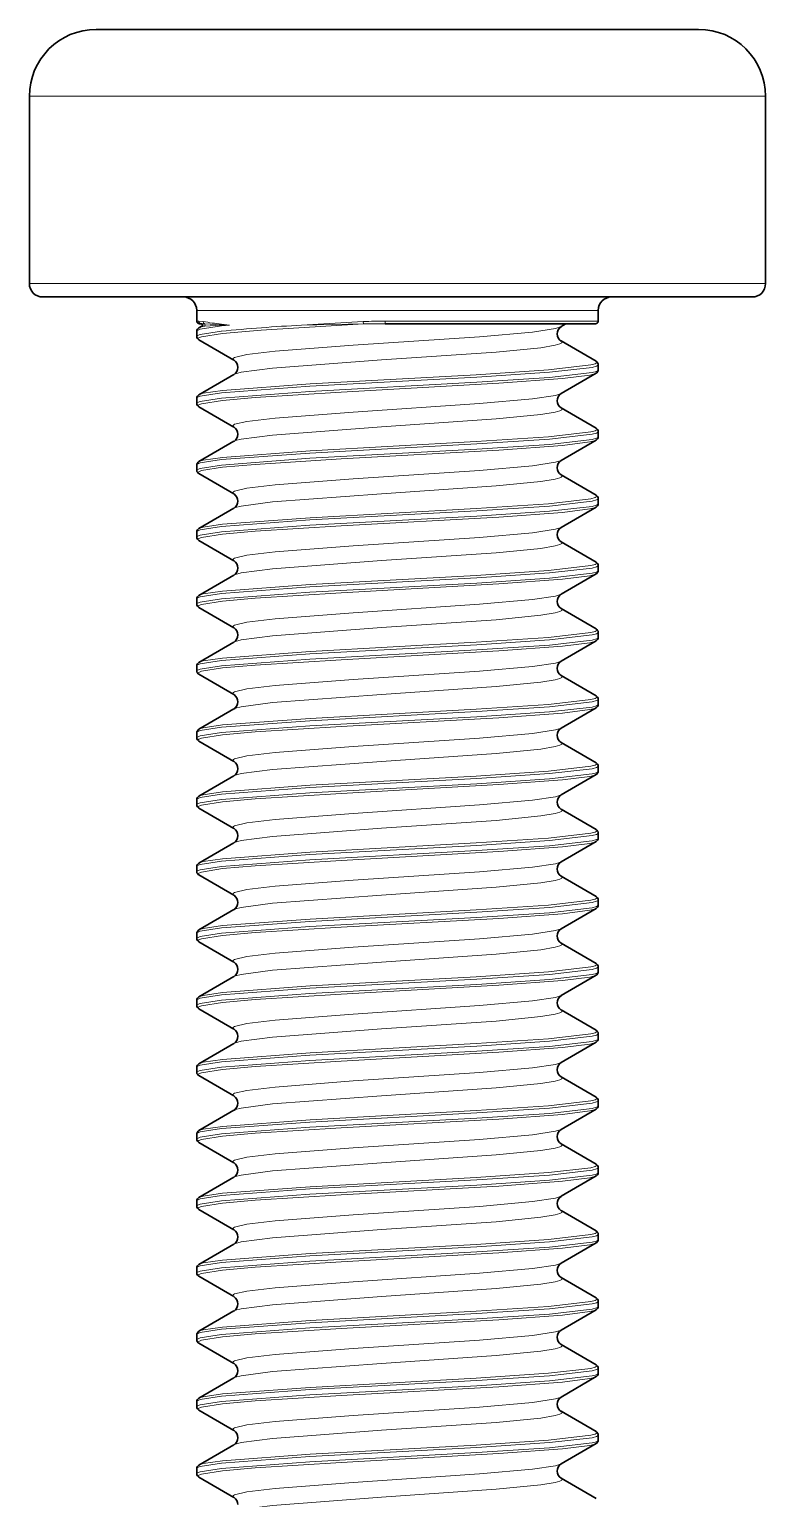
# Model space of a CAD drawing. Extents: x 327 to 941, y 153 to 765.
# Drawn here: x 563.75 to 569.25, y 692.39 to 703.37 of the extents above; entities that cross this region are included whole.
import ezdxf

# ---------------------------------------------------------------- set-up
doc = ezdxf.new("R2010")
doc.units = 0

msp = doc.modelspace()

# ---------------------------------------------------------------- linework, layer by layer
at = {"color": 7, "lineweight": 35, "ltscale": 0.006886}
msp.add_line((564.526, 703.372), (564.25, 703.372), dxfattribs=at)
at = {"color": 7, "lineweight": 35, "ltscale": 0.105614}
msp.add_line((568.75, 703.372), (564.526, 703.372), dxfattribs=at)
at = {"color": 7, "lineweight": 13, "ltscale": 0.008417}
for p, q in [((564.087, 702.872), (563.75, 702.872)), ((564.087, 701.472), (563.75, 701.472))]:
    msp.add_line(p, q, dxfattribs=at)
at = {"color": 7, "lineweight": 35, "ltscale": 0.035001}
for p, q in [((563.75, 701.472), (563.75, 702.872)), ((569.25, 701.472), (569.25, 702.872))]:
    msp.add_line(p, q, dxfattribs=at)
at = {"color": 7, "lineweight": 13, "ltscale": 0.129083}
for p, q in [((569.25, 702.872), (564.087, 702.872)), ((569.25, 701.472), (564.087, 701.472))]:
    msp.add_line(p, q, dxfattribs=at)
at = {"color": 7, "lineweight": 35, "ltscale": 0.00811}
msp.add_line((564.174, 701.372), (563.85, 701.372), dxfattribs=at)
at = {"color": 7, "lineweight": 35, "ltscale": 0.12439}
msp.add_line((569.15, 701.372), (564.174, 701.372), dxfattribs=at)
at = {"color": 7, "lineweight": 13, "ltscale": 0.004591}
msp.add_line((565.184, 701.272), (565, 701.272), dxfattribs=at)
at = {"color": 7, "lineweight": 35, "ltscale": 0.002}
for p, q in [((565, 701.192), (565, 701.272)), ((568, 701.192), (568, 701.272))]:
    msp.add_line(p, q, dxfattribs=at)
at = {"color": 7, "lineweight": 13, "ltscale": 0.000382996}
msp.add_line((565.015, 701.192), (565, 701.192), dxfattribs=at)
at = {"color": 7, "lineweight": 13, "ltscale": 0.000813638}
msp.add_line((565.015, 701.192), (565.048, 701.188), dxfattribs=at)
at = {"color": 7, "lineweight": 35, "ltscale": 0.000376892}
msp.add_line((565.035, 701.172), (565.02, 701.172), dxfattribs=at)
at = {"color": 7, "lineweight": 13, "ltscale": 0.000550341}
msp.add_line((565.035, 701.172), (565.057, 701.171), dxfattribs=at)
at = {"color": 7, "lineweight": 13, "ltscale": 0.003175}
for p, q in [((565.057, 701.171), (565.184, 701.164)), ((565.184, 701.16), (565.057, 701.153))]:
    msp.add_line(p, q, dxfattribs=at)
at = {"color": 7, "lineweight": 13, "ltscale": 0.070409}
msp.add_line((568, 701.272), (565.184, 701.272), dxfattribs=at)
at = {"color": 7, "lineweight": 13, "ltscale": 0.001525}
for p, q in [((565.184, 701.168), (565.244, 701.162)), ((565.244, 701.162), (565.184, 701.156))]:
    msp.add_line(p, q, dxfattribs=at)
at = {"color": 7, "lineweight": 13, "ltscale": 0.000103939}
msp.add_line((565.184, 701.164), (565.184, 701.168), dxfattribs=at)
at = {"color": 7, "lineweight": 13, "ltscale": 0.011519}
msp.add_line((565.784, 701.162), (566.244, 701.188), dxfattribs=at)
at = {"color": 7, "lineweight": 13, "ltscale": 0.011568}
msp.add_line((566.247, 701.171), (565.784, 701.162), dxfattribs=at)
at = {"color": 7, "lineweight": 13, "ltscale": 0.00043678}
msp.add_line((566.247, 701.171), (566.244, 701.188), dxfattribs=at)
at = {"color": 7, "lineweight": 13, "ltscale": 0.004047}
msp.add_line((566.247, 701.171), (566.409, 701.172), dxfattribs=at)
at = {"color": 7, "lineweight": 13, "ltscale": 0.037764}
msp.add_line((567.758, 701.171), (566.247, 701.171), dxfattribs=at)
at = {"color": 7, "lineweight": 13, "ltscale": 0.039812}
msp.add_line((568, 701.192), (566.408, 701.192), dxfattribs=at)
at = {"color": 7, "lineweight": 13, "ltscale": 0.000501513}
msp.add_line((566.409, 701.172), (566.408, 701.192), dxfattribs=at)
at = {"color": 7, "lineweight": 35, "ltscale": 0.039281}
msp.add_line((567.98, 701.172), (566.409, 701.172), dxfattribs=at)
at = {"color": 7, "lineweight": 35, "ltscale": 0.001035}
msp.add_line((567.758, 701.171), (567.722, 701.15), dxfattribs=at)
at = {"color": 7, "lineweight": 35, "ltscale": 0.000129547}
msp.add_line((567.758, 701.171), (567.763, 701.172), dxfattribs=at)
at = {"color": 7, "lineweight": 35, "ltscale": 0.000987244}
for p, q in [((565, 701.076), (565, 701.116)), ((568, 700.826), (568, 700.866)), ((565, 700.576), (565, 700.616)), ((568, 700.326), (568, 700.366)), ((565, 700.076), (565, 700.116)), ((568, 699.826), (568, 699.866)), ((565, 699.576), (565, 699.616)), ((568, 699.326), (568, 699.366)), ((565, 699.076), (565, 699.116)), ((568, 698.826), (568, 698.866)), ((565, 698.576), (565, 698.616)), ((568, 698.326), (568, 698.366)), ((565, 698.076), (565, 698.116)), ((568, 697.826), (568, 697.866)), ((565, 697.576), (565, 697.616)), ((568, 697.326), (568, 697.366)), ((565, 697.076), (565, 697.116)), ((568, 696.826), (568, 696.866)), ((565, 696.576), (565, 696.616)), ((568, 696.326), (568, 696.366)), ((565, 696.076), (565, 696.116)), ((568, 695.826), (568, 695.866)), ((565, 695.576), (565, 695.616)), ((568, 695.326), (568, 695.366)), ((565, 695.076), (565, 695.116)), ((568, 694.826), (568, 694.866)), ((565, 694.576), (565, 694.616)), ((568, 694.326), (568, 694.366)), ((565, 694.076), (565, 694.116)), ((568, 693.826), (568, 693.866)), ((565, 693.576), (565, 693.616)), ((568, 693.326), (568, 693.366)), ((565, 693.076), (565, 693.116)), ((568, 692.826), (568, 692.866)), ((565, 692.576), (565, 692.616))]:
    msp.add_line(p, q, dxfattribs=at)
at = {"color": 7, "lineweight": 35, "ltscale": 0.000633859}
msp.add_line((565.016, 701.141), (565.038, 701.153), dxfattribs=at)
at = {"color": 7, "lineweight": 13, "ltscale": 0.000469971}
msp.add_line((565.057, 701.153), (565.038, 701.153), dxfattribs=at)
at = {"color": 7, "lineweight": 13, "ltscale": 0.000105286}
msp.add_line((565.184, 701.16), (565.184, 701.164), dxfattribs=at)
at = {"color": 7, "lineweight": 13, "ltscale": 0.001512}
msp.add_line((565.184, 701.16), (565.244, 701.162), dxfattribs=at)
at = {"color": 7, "lineweight": 35, "ltscale": 0.007572}
for p, q in [((565.016, 701.052), (565.278, 700.9)), ((565.016, 700.641), (565.278, 700.793)), ((565.016, 700.552), (565.278, 700.4)), ((565.016, 700.141), (565.278, 700.293)), ((565.016, 700.052), (565.278, 699.9)), ((565.016, 699.641), (565.278, 699.793)), ((565.016, 699.552), (565.278, 699.4)), ((565.016, 699.141), (565.278, 699.293)), ((565.016, 699.052), (565.278, 698.9)), ((565.016, 698.641), (565.278, 698.793)), ((565.016, 698.552), (565.278, 698.4)), ((565.016, 698.141), (565.278, 698.293)), ((565.016, 698.052), (565.278, 697.9)), ((565.016, 697.641), (565.278, 697.793)), ((565.016, 697.552), (565.278, 697.4)), ((565.016, 697.141), (565.278, 697.293)), ((565.016, 697.052), (565.278, 696.9)), ((565.016, 696.641), (565.278, 696.793)), ((565.016, 696.552), (565.278, 696.4)), ((565.016, 696.141), (565.278, 696.293)), ((565.016, 696.052), (565.278, 695.9)), ((565.016, 695.641), (565.278, 695.793)), ((565.016, 695.552), (565.278, 695.4)), ((565.016, 695.141), (565.278, 695.293)), ((565.016, 695.052), (565.278, 694.9)), ((565.016, 694.641), (565.278, 694.793)), ((565.016, 694.552), (565.278, 694.4)), ((565.016, 694.141), (565.278, 694.293)), ((565.016, 694.052), (565.278, 693.9)), ((565.016, 693.641), (565.278, 693.793)), ((565.016, 693.552), (565.278, 693.4)), ((565.016, 693.141), (565.278, 693.293)), ((565.016, 693.052), (565.278, 692.9)), ((565.016, 692.641), (565.278, 692.793)), ((565.016, 692.552), (565.278, 692.4))]:
    msp.add_line(p, q, dxfattribs=at)
at = {"color": 7, "lineweight": 35, "ltscale": 0.007571}
for p, q in [((567.984, 700.891), (567.722, 701.043)), ((567.984, 700.802), (567.722, 700.65)), ((567.984, 700.391), (567.722, 700.543)), ((567.984, 700.302), (567.722, 700.15)), ((567.984, 699.891), (567.722, 700.043)), ((567.984, 699.802), (567.722, 699.65)), ((567.984, 699.391), (567.722, 699.543)), ((567.984, 699.302), (567.722, 699.15)), ((567.984, 698.891), (567.722, 699.043)), ((567.984, 698.802), (567.722, 698.65)), ((567.984, 698.391), (567.722, 698.543)), ((567.984, 698.302), (567.722, 698.15)), ((567.984, 697.891), (567.722, 698.043)), ((567.984, 697.802), (567.722, 697.65)), ((567.984, 697.391), (567.722, 697.543)), ((567.984, 697.302), (567.722, 697.15)), ((567.984, 696.891), (567.722, 697.043)), ((567.984, 696.802), (567.722, 696.65)), ((567.984, 696.391), (567.722, 696.543)), ((567.984, 696.302), (567.722, 696.15)), ((567.984, 695.891), (567.722, 696.043)), ((567.984, 695.802), (567.722, 695.65)), ((567.984, 695.391), (567.722, 695.543)), ((567.984, 695.302), (567.722, 695.15)), ((567.984, 694.891), (567.722, 695.043)), ((567.984, 694.802), (567.722, 694.65)), ((567.984, 694.391), (567.722, 694.543)), ((567.984, 694.302), (567.722, 694.15)), ((567.984, 693.891), (567.722, 694.043)), ((567.984, 693.802), (567.722, 693.65)), ((567.984, 693.391), (567.722, 693.543)), ((567.984, 693.302), (567.722, 693.15)), ((567.984, 692.891), (567.722, 693.043)), ((567.984, 692.802), (567.722, 692.65)), ((567.984, 692.391), (567.722, 692.543))]:
    msp.add_line(p, q, dxfattribs=at)
at = {"color": 7, "lineweight": 13}
for points in [[(566.247, 701.171), (565.481, 701.124), (565.193, 701.099)], [(565.184, 701.156), (565.026, 701.131), (565.005, 701.122), (565.002, 701.119), (565.001, 701.118), (565, 701.116)], [(565.184, 701.116), (565.026, 701.091), (565.005, 701.083), (565.001, 701.08), (565.001, 701.079), (565, 701.076)], [(565.193, 701.099), (565.036, 701.074), (565.015, 701.066), (565.012, 701.063), (565.011, 701.061), (565.01, 701.059)], [(565.271, 700.909), (565.272, 700.912), (565.274, 700.915), (565.283, 700.92), (565.374, 700.942), (565.585, 700.967), (566.168, 701.012), (567.113, 701.075), (567.509, 701.11), (567.68, 701.136), (567.722, 701.15)], [(565.278, 700.793), (565.291, 700.798), (565.333, 700.809), (565.565, 700.84), (566.38, 700.901), (567.237, 700.96), (567.57, 700.993), (567.679, 701.011), (567.714, 701.021), (567.724, 701.026), (567.728, 701.029), (567.729, 701.031), (567.729, 701.034)], [(568, 700.866), (568, 700.864), (567.999, 700.862), (567.995, 700.859), (567.986, 700.855), (567.955, 700.846), (567.636, 700.809), (567.093, 700.773), (565.845, 700.705), (565.184, 700.656)], [(567.99, 700.883), (567.99, 700.881), (567.989, 700.88), (567.985, 700.877), (567.976, 700.872), (567.945, 700.864), (567.628, 700.827), (567.088, 700.791), (565.848, 700.722), (565.192, 700.673)], [(568, 700.826), (568, 700.824), (567.998, 700.823), (567.995, 700.82), (567.986, 700.816), (567.955, 700.807), (567.635, 700.77), (567.092, 700.734), (565.844, 700.666), (565.184, 700.616)], [(567.984, 700.802), (567.973, 700.797), (567.938, 700.788), (567.732, 700.762), (567.256, 700.727), (566.078, 700.661), (565.436, 700.621), (565.193, 700.599)], [(565.184, 700.656), (565.026, 700.631), (565.005, 700.622), (565.002, 700.619), (565.001, 700.618), (565, 700.616)], [(565.184, 700.616), (565.026, 700.591), (565.005, 700.583), (565.001, 700.58), (565.001, 700.579), (565, 700.576)], [(565.192, 700.673), (565.049, 700.652), (565.016, 700.641)], [(565.271, 700.409), (565.272, 700.412), (565.274, 700.415), (565.283, 700.42), (565.374, 700.442), (565.585, 700.467), (566.168, 700.512), (567.113, 700.575), (567.509, 700.61), (567.68, 700.636), (567.722, 700.65)], [(565.193, 700.599), (565.036, 700.574), (565.015, 700.566), (565.012, 700.563), (565.011, 700.561), (565.01, 700.559)], [(565.278, 700.293), (565.291, 700.298), (565.333, 700.309), (565.565, 700.34), (566.38, 700.401), (567.237, 700.46), (567.57, 700.493), (567.679, 700.511), (567.714, 700.521), (567.724, 700.526), (567.728, 700.529), (567.729, 700.531), (567.729, 700.534)], [(568, 700.366), (568, 700.364), (567.999, 700.362), (567.995, 700.359), (567.986, 700.355), (567.955, 700.346), (567.636, 700.309), (567.093, 700.273), (565.845, 700.205), (565.184, 700.156)], [(568, 700.326), (568, 700.324), (567.998, 700.323), (567.995, 700.32), (567.986, 700.316), (567.955, 700.307), (567.635, 700.27), (567.092, 700.234), (565.844, 700.166), (565.184, 700.116)], [(567.99, 700.383), (567.99, 700.381), (567.989, 700.38), (567.985, 700.377), (567.976, 700.372), (567.945, 700.364), (567.628, 700.327), (567.088, 700.291), (565.848, 700.222), (565.192, 700.173)], [(567.984, 700.302), (567.973, 700.297), (567.938, 700.288), (567.732, 700.262), (567.256, 700.227), (566.078, 700.161), (565.436, 700.121), (565.193, 700.099)], [(565.184, 700.156), (565.026, 700.131), (565.005, 700.122), (565.002, 700.119), (565.001, 700.118), (565, 700.116)], [(565.184, 700.116), (565.026, 700.091), (565.005, 700.083), (565.001, 700.08), (565.001, 700.079), (565, 700.076)], [(565.193, 700.099), (565.036, 700.074), (565.015, 700.066), (565.012, 700.063), (565.011, 700.061), (565.01, 700.059)], [(565.192, 700.173), (565.049, 700.152), (565.016, 700.141)], [(565.271, 699.909), (565.272, 699.912), (565.274, 699.915), (565.283, 699.92), (565.374, 699.942), (565.585, 699.967), (566.168, 700.012), (567.113, 700.075), (567.509, 700.11), (567.68, 700.136), (567.722, 700.15)], [(565.278, 699.793), (565.291, 699.798), (565.333, 699.809), (565.565, 699.84), (566.38, 699.901), (567.237, 699.96), (567.57, 699.993), (567.679, 700.011), (567.714, 700.021), (567.724, 700.026), (567.728, 700.029), (567.729, 700.031), (567.729, 700.034)], [(568, 699.866), (568, 699.864), (567.999, 699.862), (567.995, 699.859), (567.986, 699.855), (567.955, 699.846), (567.636, 699.809), (567.093, 699.773), (565.845, 699.705), (565.184, 699.656)], [(567.99, 699.883), (567.99, 699.881), (567.989, 699.88), (567.985, 699.877), (567.976, 699.872), (567.945, 699.864), (567.628, 699.827), (567.088, 699.791), (565.848, 699.722), (565.192, 699.673)], [(568, 699.826), (568, 699.824), (567.998, 699.823), (567.995, 699.82), (567.986, 699.816), (567.955, 699.807), (567.635, 699.77), (567.092, 699.734), (565.844, 699.666), (565.184, 699.616)], [(567.984, 699.802), (567.973, 699.797), (567.938, 699.788), (567.732, 699.762), (567.256, 699.727), (566.078, 699.661), (565.436, 699.621), (565.193, 699.599)], [(565.184, 699.656), (565.026, 699.631), (565.005, 699.622), (565.002, 699.619), (565.001, 699.618), (565, 699.616)], [(565.192, 699.673), (565.049, 699.652), (565.016, 699.641)], [(565.271, 699.409), (565.272, 699.412), (565.274, 699.415), (565.283, 699.42), (565.374, 699.442), (565.585, 699.467), (566.168, 699.512), (567.113, 699.575), (567.509, 699.61), (567.68, 699.636), (567.722, 699.65)], [(565.184, 699.616), (565.026, 699.591), (565.005, 699.583), (565.001, 699.58), (565.001, 699.579), (565, 699.576)], [(565.193, 699.599), (565.036, 699.574), (565.015, 699.566), (565.012, 699.563), (565.011, 699.561), (565.01, 699.559)], [(565.278, 699.293), (565.291, 699.298), (565.333, 699.309), (565.565, 699.34), (566.38, 699.401), (567.237, 699.46), (567.57, 699.493), (567.679, 699.511), (567.714, 699.521), (567.724, 699.526), (567.728, 699.529), (567.729, 699.531), (567.729, 699.534)], [(568, 699.366), (568, 699.364), (567.999, 699.362), (567.995, 699.359), (567.986, 699.355), (567.955, 699.346), (567.636, 699.309), (567.093, 699.273), (565.845, 699.205), (565.184, 699.156)], [(568, 699.326), (568, 699.324), (567.998, 699.323), (567.995, 699.32), (567.986, 699.316), (567.955, 699.307), (567.635, 699.27), (567.092, 699.234), (565.844, 699.166), (565.184, 699.116)], [(567.99, 699.383), (567.99, 699.381), (567.989, 699.38), (567.985, 699.377), (567.976, 699.372), (567.945, 699.364), (567.628, 699.327), (567.088, 699.291), (565.848, 699.222), (565.192, 699.173)], [(567.984, 699.302), (567.973, 699.297), (567.938, 699.288), (567.732, 699.262), (567.256, 699.227), (566.078, 699.161), (565.436, 699.121), (565.193, 699.099)], [(565.184, 699.156), (565.026, 699.131), (565.005, 699.122), (565.002, 699.119), (565.001, 699.118), (565, 699.116)], [(565.184, 699.116), (565.026, 699.091), (565.005, 699.083), (565.001, 699.08), (565.001, 699.079), (565, 699.076)], [(565.193, 699.099), (565.036, 699.074), (565.015, 699.066), (565.012, 699.063), (565.011, 699.061), (565.01, 699.059)], [(565.192, 699.173), (565.049, 699.152), (565.016, 699.141)], [(565.271, 698.909), (565.272, 698.912), (565.274, 698.915), (565.283, 698.92), (565.374, 698.942), (565.585, 698.967), (566.168, 699.012), (567.113, 699.075), (567.509, 699.11), (567.68, 699.136), (567.722, 699.15)], [(565.278, 698.793), (565.291, 698.798), (565.333, 698.809), (565.565, 698.84), (566.38, 698.901), (567.237, 698.96), (567.57, 698.993), (567.679, 699.011), (567.714, 699.021), (567.724, 699.026), (567.728, 699.029), (567.729, 699.031), (567.729, 699.034)], [(568, 698.866), (568, 698.864), (567.999, 698.862), (567.995, 698.859), (567.986, 698.855), (567.955, 698.846), (567.636, 698.809), (567.093, 698.773), (565.845, 698.705), (565.184, 698.656)], [(567.99, 698.883), (567.99, 698.881), (567.989, 698.88), (567.985, 698.877), (567.976, 698.872), (567.945, 698.864), (567.628, 698.827), (567.088, 698.791), (565.848, 698.722), (565.192, 698.673)], [(568, 698.826), (568, 698.824), (567.998, 698.823), (567.995, 698.82), (567.986, 698.816), (567.955, 698.807), (567.635, 698.77), (567.092, 698.734), (565.844, 698.666), (565.184, 698.616)], [(567.984, 698.802), (567.973, 698.797), (567.938, 698.788), (567.732, 698.762), (567.256, 698.727), (566.078, 698.661), (565.436, 698.621), (565.193, 698.599)], [(565.184, 698.656), (565.026, 698.631), (565.005, 698.622), (565.002, 698.619), (565.001, 698.618), (565, 698.616)], [(565.192, 698.673), (565.049, 698.652), (565.016, 698.641)], [(565.271, 698.409), (565.272, 698.412), (565.274, 698.415), (565.283, 698.42), (565.374, 698.442), (565.585, 698.467), (566.168, 698.512), (567.113, 698.575), (567.509, 698.61), (567.68, 698.636), (567.722, 698.65)], [(565.184, 698.616), (565.026, 698.591), (565.005, 698.583), (565.001, 698.58), (565.001, 698.579), (565, 698.576)], [(565.193, 698.599), (565.036, 698.574), (565.015, 698.566), (565.012, 698.563), (565.011, 698.561), (565.01, 698.559)], [(565.278, 698.293), (565.291, 698.298), (565.333, 698.309), (565.565, 698.34), (566.38, 698.401), (567.237, 698.46), (567.57, 698.493), (567.679, 698.511), (567.714, 698.521), (567.724, 698.526), (567.728, 698.529), (567.729, 698.531), (567.729, 698.534)], [(568, 698.366), (568, 698.364), (567.999, 698.362), (567.995, 698.359), (567.986, 698.355), (567.955, 698.346), (567.636, 698.309), (567.093, 698.273), (565.845, 698.205), (565.184, 698.156)], [(568, 698.326), (568, 698.324), (567.998, 698.323), (567.995, 698.32), (567.986, 698.316), (567.955, 698.307), (567.635, 698.27), (567.092, 698.234), (565.844, 698.166), (565.184, 698.116)], [(567.99, 698.383), (567.99, 698.381), (567.989, 698.38), (567.985, 698.377), (567.976, 698.372), (567.945, 698.364), (567.628, 698.327), (567.088, 698.291), (565.848, 698.222), (565.192, 698.173)], [(567.984, 698.302), (567.973, 698.297), (567.938, 698.288), (567.732, 698.262), (567.256, 698.227), (566.078, 698.161), (565.436, 698.121), (565.193, 698.099)], [(565.184, 698.156), (565.026, 698.131), (565.005, 698.122), (565.002, 698.119), (565.001, 698.118), (565, 698.116)], [(565.184, 698.116), (565.026, 698.091), (565.005, 698.083), (565.001, 698.08), (565.001, 698.079), (565, 698.076)], [(565.193, 698.099), (565.036, 698.074), (565.015, 698.066), (565.012, 698.063), (565.011, 698.061), (565.01, 698.059)], [(565.192, 698.173), (565.049, 698.152), (565.016, 698.141)], [(565.271, 697.909), (565.272, 697.912), (565.274, 697.915), (565.283, 697.92), (565.374, 697.942), (565.585, 697.967), (566.168, 698.012), (567.113, 698.075), (567.509, 698.11), (567.68, 698.136), (567.722, 698.15)], [(565.278, 697.793), (565.291, 697.798), (565.333, 697.809), (565.565, 697.84), (566.38, 697.901), (567.237, 697.96), (567.57, 697.993), (567.679, 698.011), (567.714, 698.021), (567.724, 698.026), (567.728, 698.029), (567.729, 698.031), (567.729, 698.034)], [(567.99, 697.883), (567.99, 697.881), (567.989, 697.88), (567.985, 697.877), (567.976, 697.872), (567.945, 697.864), (567.628, 697.827), (567.088, 697.791), (565.848, 697.722), (565.192, 697.673)], [(568, 697.866), (568, 697.864), (567.999, 697.862), (567.995, 697.859), (567.986, 697.855), (567.955, 697.846), (567.636, 697.809), (567.093, 697.773), (565.845, 697.705), (565.184, 697.656)], [(568, 697.826), (568, 697.824), (567.998, 697.823), (567.995, 697.82), (567.986, 697.816), (567.955, 697.807), (567.635, 697.77), (567.092, 697.734), (565.844, 697.666), (565.184, 697.616)], [(567.984, 697.802), (567.973, 697.797), (567.938, 697.788), (567.732, 697.762), (567.256, 697.727), (566.078, 697.661), (565.436, 697.621), (565.193, 697.599)], [(565.184, 697.656), (565.026, 697.631), (565.005, 697.622), (565.002, 697.619), (565.001, 697.618), (565, 697.616)], [(565.192, 697.673), (565.049, 697.652), (565.016, 697.641)], [(565.184, 697.616), (565.026, 697.591), (565.005, 697.583), (565.001, 697.58), (565.001, 697.579), (565, 697.576)], [(565.193, 697.599), (565.036, 697.574), (565.015, 697.566), (565.012, 697.563), (565.011, 697.561), (565.01, 697.559)], [(565.271, 697.409), (565.272, 697.412), (565.274, 697.415), (565.283, 697.42), (565.374, 697.442), (565.585, 697.467), (566.168, 697.512), (567.113, 697.575), (567.509, 697.61), (567.68, 697.636), (567.722, 697.65)], [(565.278, 697.293), (565.291, 697.298), (565.333, 697.309), (565.565, 697.34), (566.38, 697.401), (567.237, 697.46), (567.57, 697.493), (567.679, 697.511), (567.714, 697.521), (567.724, 697.526), (567.728, 697.529), (567.729, 697.531), (567.729, 697.534)], [(568, 697.366), (568, 697.364), (567.999, 697.362), (567.995, 697.359), (567.986, 697.355), (567.955, 697.346), (567.636, 697.309), (567.093, 697.273), (565.845, 697.205), (565.184, 697.156)], [(568, 697.326), (568, 697.324), (567.998, 697.323), (567.995, 697.32), (567.986, 697.316), (567.955, 697.307), (567.635, 697.27), (567.092, 697.234), (565.844, 697.166), (565.184, 697.116)], [(567.99, 697.383), (567.99, 697.381), (567.989, 697.38), (567.985, 697.377), (567.976, 697.372), (567.945, 697.364), (567.628, 697.327), (567.088, 697.291), (565.848, 697.222), (565.192, 697.173)], [(567.984, 697.302), (567.973, 697.297), (567.938, 697.288), (567.732, 697.262), (567.256, 697.227), (566.078, 697.161), (565.436, 697.121), (565.193, 697.099)], [(565.184, 697.156), (565.026, 697.131), (565.005, 697.122), (565.002, 697.119), (565.001, 697.118), (565, 697.116)], [(565.184, 697.116), (565.026, 697.091), (565.005, 697.083), (565.001, 697.08), (565.001, 697.079), (565, 697.076)], [(565.192, 697.173), (565.049, 697.152), (565.016, 697.141)], [(565.271, 696.909), (565.272, 696.912), (565.274, 696.915), (565.283, 696.92), (565.374, 696.942), (565.585, 696.967), (566.168, 697.012), (567.113, 697.075), (567.509, 697.11), (567.68, 697.136), (567.722, 697.15)], [(565.193, 697.099), (565.036, 697.074), (565.015, 697.066), (565.012, 697.063), (565.011, 697.061), (565.01, 697.059)], [(565.278, 696.793), (565.291, 696.798), (565.333, 696.809), (565.565, 696.84), (566.38, 696.901), (567.237, 696.96), (567.57, 696.993), (567.679, 697.011), (567.714, 697.021), (567.724, 697.026), (567.728, 697.029), (567.729, 697.031), (567.729, 697.034)], [(567.99, 696.883), (567.99, 696.881), (567.989, 696.88), (567.985, 696.877), (567.976, 696.872), (567.945, 696.864), (567.628, 696.827), (567.088, 696.791), (565.848, 696.722), (565.192, 696.673)], [(568, 696.866), (568, 696.864), (567.999, 696.862), (567.995, 696.859), (567.986, 696.855), (567.955, 696.846), (567.636, 696.809), (567.093, 696.773), (565.845, 696.705), (565.184, 696.656)], [(568, 696.826), (568, 696.824), (567.998, 696.823), (567.995, 696.82), (567.986, 696.816), (567.955, 696.807), (567.635, 696.77), (567.092, 696.734), (565.844, 696.666), (565.184, 696.616)], [(567.984, 696.802), (567.973, 696.797), (567.938, 696.788), (567.732, 696.762), (567.256, 696.727), (566.078, 696.661), (565.436, 696.621), (565.193, 696.599)], [(565.192, 696.673), (565.049, 696.652), (565.016, 696.641)], [(565.184, 696.656), (565.026, 696.631), (565.005, 696.622), (565.002, 696.619), (565.001, 696.618), (565, 696.616)], [(565.184, 696.616), (565.026, 696.591), (565.005, 696.583), (565.001, 696.58), (565.001, 696.579), (565, 696.576)], [(565.193, 696.599), (565.036, 696.574), (565.015, 696.566), (565.012, 696.563), (565.011, 696.561), (565.01, 696.559)], [(565.271, 696.409), (565.272, 696.412), (565.274, 696.415), (565.283, 696.42), (565.374, 696.442), (565.585, 696.467), (566.168, 696.512), (567.113, 696.575), (567.509, 696.61), (567.68, 696.636), (567.722, 696.65)], [(565.278, 696.293), (565.291, 696.298), (565.333, 696.309), (565.565, 696.34), (566.38, 696.401), (567.237, 696.46), (567.57, 696.493), (567.679, 696.511), (567.714, 696.521), (567.724, 696.526), (567.728, 696.529), (567.729, 696.531), (567.729, 696.534)], [(568, 696.366), (568, 696.364), (567.999, 696.362), (567.995, 696.359), (567.986, 696.355), (567.955, 696.346), (567.636, 696.309), (567.093, 696.273), (565.845, 696.205), (565.184, 696.156)], [(567.99, 696.383), (567.99, 696.381), (567.989, 696.38), (567.985, 696.377), (567.976, 696.372), (567.945, 696.364), (567.628, 696.327), (567.088, 696.291), (565.848, 696.222), (565.192, 696.173)], [(568, 696.326), (568, 696.324), (567.998, 696.323), (567.995, 696.32), (567.986, 696.316), (567.955, 696.307), (567.635, 696.27), (567.092, 696.234), (565.844, 696.166), (565.184, 696.116)], [(567.984, 696.302), (567.973, 696.297), (567.938, 696.288), (567.732, 696.262), (567.256, 696.227), (566.078, 696.161), (565.436, 696.121), (565.193, 696.099)], [(565.184, 696.156), (565.026, 696.131), (565.005, 696.122), (565.002, 696.119), (565.001, 696.118), (565, 696.116)], [(565.184, 696.116), (565.026, 696.091), (565.005, 696.083), (565.001, 696.08), (565.001, 696.079), (565, 696.076)], [(565.192, 696.173), (565.049, 696.152), (565.016, 696.141)], [(565.271, 695.909), (565.272, 695.912), (565.274, 695.915), (565.283, 695.92), (565.374, 695.942), (565.585, 695.967), (566.168, 696.012), (567.113, 696.075), (567.509, 696.11), (567.68, 696.136), (567.722, 696.15)], [(565.193, 696.099), (565.036, 696.074), (565.015, 696.066), (565.012, 696.063), (565.011, 696.061), (565.01, 696.059)], [(565.278, 695.793), (565.291, 695.798), (565.333, 695.809), (565.565, 695.84), (566.38, 695.901), (567.237, 695.96), (567.57, 695.993), (567.679, 696.011), (567.714, 696.021), (567.724, 696.026), (567.728, 696.029), (567.729, 696.031), (567.729, 696.034)], [(568, 695.866), (568, 695.864), (567.999, 695.862), (567.995, 695.859), (567.986, 695.855), (567.955, 695.846), (567.636, 695.809), (567.093, 695.773), (565.845, 695.705), (565.184, 695.656)], [(568, 695.826), (568, 695.824), (567.998, 695.823), (567.995, 695.82), (567.986, 695.816), (567.955, 695.807), (567.635, 695.77), (567.092, 695.734), (565.844, 695.666), (565.184, 695.616)], [(567.99, 695.883), (567.99, 695.881), (567.989, 695.88), (567.985, 695.877), (567.976, 695.872), (567.945, 695.864), (567.628, 695.827), (567.088, 695.791), (565.848, 695.722), (565.192, 695.673)], [(567.984, 695.802), (567.973, 695.797), (567.938, 695.788), (567.732, 695.762), (567.256, 695.727), (566.078, 695.661), (565.436, 695.621), (565.193, 695.599)], [(565.184, 695.656), (565.026, 695.631), (565.005, 695.622), (565.002, 695.619), (565.001, 695.618), (565, 695.616)], [(565.184, 695.616), (565.026, 695.591), (565.005, 695.583), (565.001, 695.58), (565.001, 695.579), (565, 695.576)], [(565.193, 695.599), (565.036, 695.574), (565.015, 695.566), (565.012, 695.563), (565.011, 695.561), (565.01, 695.559)], [(565.192, 695.673), (565.049, 695.652), (565.016, 695.641)], [(565.271, 695.409), (565.272, 695.412), (565.274, 695.415), (565.283, 695.42), (565.374, 695.442), (565.585, 695.467), (566.168, 695.512), (567.113, 695.575), (567.509, 695.61), (567.68, 695.636), (567.722, 695.65)], [(565.278, 695.293), (565.291, 695.298), (565.333, 695.309), (565.565, 695.34), (566.38, 695.401), (567.237, 695.46), (567.57, 695.493), (567.679, 695.511), (567.714, 695.521), (567.724, 695.526), (567.728, 695.529), (567.729, 695.531), (567.729, 695.534)], [(568, 695.366), (568, 695.364), (567.999, 695.362), (567.995, 695.359), (567.986, 695.355), (567.955, 695.346), (567.636, 695.309), (567.093, 695.273), (565.845, 695.205), (565.184, 695.156)], [(567.99, 695.383), (567.99, 695.381), (567.989, 695.38), (567.985, 695.377), (567.976, 695.372), (567.945, 695.364), (567.628, 695.327), (567.088, 695.291), (565.848, 695.222), (565.192, 695.173)], [(568, 695.326), (568, 695.324), (567.998, 695.323), (567.995, 695.32), (567.986, 695.316), (567.955, 695.307), (567.635, 695.27), (567.092, 695.234), (565.844, 695.166), (565.184, 695.116)], [(567.984, 695.302), (567.973, 695.297), (567.938, 695.288), (567.732, 695.262), (567.256, 695.227), (566.078, 695.161), (565.436, 695.121), (565.193, 695.099)], [(565.184, 695.156), (565.026, 695.131), (565.005, 695.122), (565.002, 695.119), (565.001, 695.118), (565, 695.116)], [(565.192, 695.173), (565.049, 695.152), (565.016, 695.141)], [(565.271, 694.909), (565.272, 694.912), (565.274, 694.915), (565.283, 694.92), (565.374, 694.942), (565.585, 694.967), (566.168, 695.012), (567.113, 695.075), (567.509, 695.11), (567.68, 695.136), (567.722, 695.15)], [(565.184, 695.116), (565.026, 695.091), (565.005, 695.083), (565.001, 695.08), (565.001, 695.079), (565, 695.076)], [(565.193, 695.099), (565.036, 695.074), (565.015, 695.066), (565.012, 695.063), (565.011, 695.061), (565.01, 695.059)], [(565.278, 694.793), (565.291, 694.798), (565.333, 694.809), (565.565, 694.84), (566.38, 694.901), (567.237, 694.96), (567.57, 694.993), (567.679, 695.011), (567.714, 695.021), (567.724, 695.026), (567.728, 695.029), (567.729, 695.031), (567.729, 695.034)], [(568, 694.866), (568, 694.864), (567.999, 694.862), (567.995, 694.859), (567.986, 694.855), (567.955, 694.846), (567.636, 694.809), (567.093, 694.773), (565.845, 694.705), (565.184, 694.656)], [(568, 694.826), (568, 694.824), (567.998, 694.823), (567.995, 694.82), (567.986, 694.816), (567.955, 694.807), (567.635, 694.77), (567.092, 694.734), (565.844, 694.666), (565.184, 694.616)], [(567.99, 694.883), (567.99, 694.881), (567.989, 694.88), (567.985, 694.877), (567.976, 694.872), (567.945, 694.864), (567.628, 694.827), (567.088, 694.791), (565.848, 694.722), (565.192, 694.673)], [(567.984, 694.802), (567.973, 694.797), (567.938, 694.788), (567.732, 694.762), (567.256, 694.727), (566.078, 694.661), (565.436, 694.621), (565.193, 694.599)], [(565.184, 694.656), (565.026, 694.631), (565.005, 694.622), (565.002, 694.619), (565.001, 694.618), (565, 694.616)], [(565.184, 694.616), (565.026, 694.591), (565.005, 694.583), (565.001, 694.58), (565.001, 694.579), (565, 694.576)], [(565.193, 694.599), (565.036, 694.574), (565.015, 694.566), (565.012, 694.563), (565.011, 694.561), (565.01, 694.559)], [(565.192, 694.673), (565.049, 694.652), (565.016, 694.641)], [(565.271, 694.409), (565.272, 694.412), (565.274, 694.415), (565.283, 694.42), (565.374, 694.442), (565.585, 694.467), (566.168, 694.512), (567.113, 694.575), (567.509, 694.61), (567.68, 694.636), (567.722, 694.65)], [(565.278, 694.293), (565.291, 694.298), (565.333, 694.309), (565.565, 694.34), (566.38, 694.401), (567.237, 694.46), (567.57, 694.493), (567.679, 694.511), (567.714, 694.521), (567.724, 694.526), (567.728, 694.529), (567.729, 694.531), (567.729, 694.534)], [(568, 694.366), (568, 694.364), (567.999, 694.362), (567.995, 694.359), (567.986, 694.355), (567.955, 694.346), (567.636, 694.309), (567.093, 694.273), (565.845, 694.205), (565.184, 694.156)], [(567.99, 694.383), (567.99, 694.381), (567.989, 694.38), (567.985, 694.377), (567.976, 694.372), (567.945, 694.364), (567.628, 694.327), (567.088, 694.291), (565.848, 694.222), (565.192, 694.173)], [(568, 694.326), (568, 694.324), (567.998, 694.323), (567.995, 694.32), (567.986, 694.316), (567.955, 694.307), (567.635, 694.27), (567.092, 694.234), (565.844, 694.166), (565.184, 694.116)], [(567.984, 694.302), (567.973, 694.297), (567.938, 694.288), (567.732, 694.262), (567.256, 694.227), (566.078, 694.161), (565.436, 694.121), (565.193, 694.099)], [(565.184, 694.156), (565.026, 694.131), (565.005, 694.122), (565.002, 694.119), (565.001, 694.118), (565, 694.116)], [(565.192, 694.173), (565.049, 694.152), (565.016, 694.141)], [(565.271, 693.909), (565.272, 693.912), (565.274, 693.915), (565.283, 693.92), (565.374, 693.942), (565.585, 693.967), (566.168, 694.012), (567.113, 694.075), (567.509, 694.11), (567.68, 694.136), (567.722, 694.15)], [(565.184, 694.116), (565.026, 694.091), (565.005, 694.083), (565.001, 694.08), (565.001, 694.079), (565, 694.076)], [(565.193, 694.099), (565.036, 694.074), (565.015, 694.066), (565.012, 694.063), (565.011, 694.061), (565.01, 694.059)], [(565.278, 693.793), (565.291, 693.798), (565.333, 693.809), (565.565, 693.84), (566.38, 693.901), (567.237, 693.96), (567.57, 693.993), (567.679, 694.011), (567.714, 694.021), (567.724, 694.026), (567.728, 694.029), (567.729, 694.031), (567.729, 694.034)], [(568, 693.866), (568, 693.864), (567.999, 693.862), (567.995, 693.859), (567.986, 693.855), (567.955, 693.846), (567.636, 693.809), (567.093, 693.773), (565.845, 693.705), (565.184, 693.656)], [(568, 693.826), (568, 693.824), (567.998, 693.823), (567.995, 693.82), (567.986, 693.816), (567.955, 693.807), (567.635, 693.77), (567.092, 693.734), (565.844, 693.666), (565.184, 693.616)], [(567.99, 693.883), (567.99, 693.881), (567.989, 693.88), (567.985, 693.877), (567.976, 693.872), (567.945, 693.864), (567.628, 693.827), (567.088, 693.791), (565.848, 693.722), (565.192, 693.673)], [(567.984, 693.802), (567.973, 693.797), (567.938, 693.788), (567.732, 693.762), (567.256, 693.727), (566.078, 693.661), (565.436, 693.621), (565.193, 693.599)], [(565.184, 693.656), (565.026, 693.631), (565.005, 693.622), (565.002, 693.619), (565.001, 693.618), (565, 693.616)], [(565.184, 693.616), (565.026, 693.591), (565.005, 693.583), (565.001, 693.58), (565.001, 693.579), (565, 693.576)], [(565.193, 693.599), (565.036, 693.574), (565.015, 693.566), (565.012, 693.563), (565.011, 693.561), (565.01, 693.559)], [(565.192, 693.673), (565.049, 693.652), (565.016, 693.641)], [(565.271, 693.409), (565.272, 693.412), (565.274, 693.415), (565.283, 693.42), (565.374, 693.442), (565.585, 693.467), (566.168, 693.512), (567.113, 693.575), (567.509, 693.61), (567.68, 693.636), (567.722, 693.65)], [(565.278, 693.293), (565.291, 693.298), (565.333, 693.309), (565.565, 693.34), (566.38, 693.401), (567.237, 693.46), (567.57, 693.493), (567.679, 693.511), (567.714, 693.521), (567.724, 693.526), (567.728, 693.529), (567.729, 693.531), (567.729, 693.534)], [(567.99, 693.383), (567.99, 693.381), (567.989, 693.38), (567.985, 693.377), (567.976, 693.372), (567.945, 693.364), (567.628, 693.327), (567.088, 693.291), (565.848, 693.222), (565.192, 693.173)], [(568, 693.366), (568, 693.364), (567.999, 693.362), (567.995, 693.359), (567.986, 693.355), (567.955, 693.346), (567.636, 693.309), (567.093, 693.273), (565.845, 693.205), (565.184, 693.156)], [(568, 693.326), (568, 693.324), (567.998, 693.323), (567.995, 693.32), (567.986, 693.316), (567.955, 693.307), (567.635, 693.27), (567.092, 693.234), (565.844, 693.166), (565.184, 693.116)], [(567.984, 693.302), (567.973, 693.297), (567.938, 693.288), (567.732, 693.262), (567.256, 693.227), (566.078, 693.161), (565.436, 693.121), (565.193, 693.099)], [(565.184, 693.156), (565.026, 693.131), (565.005, 693.122), (565.002, 693.119), (565.001, 693.118), (565, 693.116)], [(565.192, 693.173), (565.049, 693.152), (565.016, 693.141)], [(565.271, 692.909), (565.272, 692.912), (565.274, 692.915), (565.283, 692.92), (565.374, 692.942), (565.585, 692.967), (566.168, 693.012), (567.113, 693.075), (567.509, 693.11), (567.68, 693.136), (567.722, 693.15)], [(565.184, 693.116), (565.026, 693.091), (565.005, 693.083), (565.001, 693.08), (565.001, 693.079), (565, 693.076)], [(565.193, 693.099), (565.036, 693.074), (565.015, 693.066), (565.012, 693.063), (565.011, 693.061), (565.01, 693.059)], [(565.278, 692.793), (565.291, 692.798), (565.333, 692.809), (565.565, 692.84), (566.38, 692.901), (567.237, 692.96), (567.57, 692.993), (567.679, 693.011), (567.714, 693.021), (567.724, 693.026), (567.728, 693.029), (567.729, 693.031), (567.729, 693.034)], [(568, 692.866), (568, 692.864), (567.999, 692.862), (567.995, 692.859), (567.986, 692.855), (567.955, 692.846), (567.636, 692.809), (567.093, 692.773), (565.845, 692.705), (565.184, 692.656)], [(568, 692.826), (568, 692.824), (567.998, 692.823), (567.995, 692.82), (567.986, 692.816), (567.955, 692.807), (567.635, 692.77), (567.092, 692.734), (565.844, 692.666), (565.184, 692.616)], [(567.99, 692.883), (567.99, 692.881), (567.989, 692.88), (567.985, 692.877), (567.976, 692.872), (567.945, 692.864), (567.628, 692.827), (567.088, 692.791), (565.848, 692.722), (565.192, 692.673)], [(567.984, 692.802), (567.973, 692.797), (567.938, 692.788), (567.732, 692.762), (567.256, 692.727), (566.078, 692.661), (565.436, 692.621), (565.193, 692.599)], [(565.184, 692.656), (565.026, 692.631), (565.005, 692.622), (565.002, 692.619), (565.001, 692.618), (565, 692.616)], [(565.184, 692.616), (565.026, 692.591), (565.005, 692.583), (565.001, 692.58), (565.001, 692.579), (565, 692.576)], [(565.192, 692.673), (565.049, 692.652), (565.016, 692.641)], [(565.271, 692.409), (565.272, 692.412), (565.274, 692.415), (565.283, 692.42), (565.374, 692.442), (565.585, 692.467), (566.168, 692.512), (567.113, 692.575), (567.509, 692.61), (567.68, 692.636), (567.722, 692.65)], [(565.193, 692.599), (565.036, 692.574), (565.015, 692.566), (565.012, 692.563), (565.011, 692.561), (565.01, 692.559)], [(565.278, 692.293), (565.291, 692.298), (565.333, 692.309), (565.565, 692.34), (566.38, 692.401), (567.237, 692.46), (567.57, 692.493), (567.679, 692.511), (567.714, 692.521), (567.724, 692.526), (567.728, 692.529), (567.729, 692.531), (567.729, 692.534)]]:
    msp.add_lwpolyline(points, dxfattribs=at)
at = {"color": 7, "lineweight": 35}
for centre, radius, start, end in [((564.25, 702.872), 0.5, 90, 180), ((568.75, 702.872), 0.5, 0, 90), ((563.85, 701.472), 0.1, 180.0336, 269.9664), ((569.15, 701.472), 0.1, 270.0336, 359.9664), ((564.9, 701.272), 0.1, 0.0336, 89.9664), ((568.1, 701.272), 0.1, 90.0336, 179.9664), ((565.02, 701.192), 0.02, 180.0336, 269.9664), ((565.033, 701.162), 0.01, 300.109, 90), ((567.98, 701.192), 0.02, 270.0336, 359.9664), ((565.029, 701.114), 0.0291, 115.4324, 176.5812), ((565.029, 701.078), 0.0291, 183.4094, 244.5272), ((567.757, 701.097), 0.0632, 123.5255, 180.918), ((567.757, 701.095), 0.0632, 179.0824, 236.4698), ((565.244, 700.847), 0.0632, 359.082, 56.4745), ((565.244, 700.845), 0.0632, 303.5256, 0.918), ((567.971, 700.864), 0.0291, 3.4184, 64.5658), ((567.971, 700.828), 0.0291, 295.4728, 356.5906), ((565.029, 700.614), 0.0291, 115.4342, 176.5816), ((567.757, 700.597), 0.0632, 123.5256, 180.918), ((565.029, 700.578), 0.0291, 183.4094, 244.5272), ((567.757, 700.595), 0.0632, 179.082, 236.4745), ((565.244, 700.347), 0.0632, 359.082, 56.4744), ((565.244, 700.345), 0.0632, 303.5256, 0.918), ((567.971, 700.364), 0.0291, 3.4184, 64.5658), ((567.971, 700.328), 0.0291, 295.4728, 356.5906), ((565.029, 700.114), 0.0291, 115.4342, 176.5816), ((565.029, 700.078), 0.0291, 183.4094, 244.5272), ((567.757, 700.097), 0.0632, 123.5256, 180.918), ((567.757, 700.095), 0.0632, 179.082, 236.4744), ((565.244, 699.847), 0.0632, 359.082, 56.4744), ((567.971, 699.864), 0.0291, 3.4184, 64.5658), ((565.244, 699.845), 0.0632, 303.5256, 0.918), ((567.971, 699.828), 0.0291, 295.4728, 356.5906), ((565.029, 699.614), 0.0291, 115.4342, 176.5816), ((567.757, 699.597), 0.0632, 123.5256, 180.918), ((565.029, 699.578), 0.0291, 183.4094, 244.5272), ((567.757, 699.595), 0.0632, 179.082, 236.4744), ((565.244, 699.347), 0.0632, 359.082, 56.4745), ((565.244, 699.345), 0.0632, 303.5256, 0.918), ((567.971, 699.364), 0.0291, 3.4184, 64.5658), ((567.971, 699.328), 0.0291, 295.4728, 356.5906), ((565.029, 699.114), 0.0291, 115.4342, 176.5816), ((567.757, 699.097), 0.0632, 123.5256, 180.918), ((567.757, 699.095), 0.0632, 179.082, 236.4744), ((565.029, 699.078), 0.0291, 183.4094, 244.5272), ((565.244, 698.847), 0.0632, 359.082, 56.4745), ((567.971, 698.864), 0.0291, 3.4184, 64.5658), ((565.244, 698.845), 0.0632, 303.5256, 0.918), ((567.971, 698.828), 0.0291, 295.4728, 356.5906), ((565.029, 698.614), 0.0291, 115.4342, 176.5816), ((567.757, 698.597), 0.0632, 123.5256, 180.918), ((565.029, 698.578), 0.0291, 183.4094, 244.5272), ((567.757, 698.595), 0.0632, 179.082, 236.4744), ((565.244, 698.347), 0.0632, 359.082, 56.4744), ((565.244, 698.345), 0.0632, 303.5256, 0.918), ((567.971, 698.364), 0.0291, 3.4184, 64.5658), ((567.971, 698.328), 0.0291, 295.4728, 356.5906), ((565.029, 698.114), 0.0291, 115.4342, 176.5816), ((567.757, 698.097), 0.0632, 123.5256, 180.918), ((567.757, 698.095), 0.0632, 179.082, 236.4744), ((565.029, 698.078), 0.0291, 183.4094, 244.5272), ((565.244, 697.847), 0.0632, 359.082, 56.4744), ((567.971, 697.864), 0.0291, 3.4184, 64.5658), ((565.244, 697.845), 0.0632, 303.5256, 0.918), ((567.971, 697.828), 0.0291, 295.4728, 356.5906), ((565.029, 697.614), 0.0291, 115.4342, 176.5816), ((565.029, 697.578), 0.0291, 183.4094, 244.5272), ((567.757, 697.597), 0.0632, 123.5255, 180.918), ((567.757, 697.595), 0.0632, 179.082, 236.4745), ((565.244, 697.347), 0.0632, 359.082, 56.4745), ((565.244, 697.345), 0.0632, 303.5255, 0.918), ((567.971, 697.364), 0.0291, 3.4184, 64.5658), ((567.971, 697.328), 0.0291, 295.4728, 356.5906), ((565.029, 697.114), 0.0291, 115.4342, 176.5816), ((567.757, 697.097), 0.0632, 123.5255, 180.918), ((565.029, 697.078), 0.0291, 183.4094, 244.5272), ((567.757, 697.095), 0.0632, 179.082, 236.4745), ((565.244, 696.847), 0.0632, 359.082, 56.4745), ((567.971, 696.864), 0.0291, 3.4184, 64.5658), ((565.244, 696.845), 0.0632, 303.5255, 0.918), ((567.971, 696.828), 0.0291, 295.4728, 356.5906), ((565.029, 696.614), 0.0291, 115.4342, 176.5816), ((565.029, 696.578), 0.0291, 183.4094, 244.5272), ((567.757, 696.597), 0.0632, 123.5255, 180.918), ((567.757, 696.595), 0.0632, 179.082, 236.4744), ((565.244, 696.347), 0.0632, 359.082, 56.4744), ((565.244, 696.345), 0.0632, 303.5255, 0.918), ((567.971, 696.364), 0.0291, 3.4184, 64.5658), ((567.971, 696.328), 0.0291, 295.4728, 356.5906), ((565.029, 696.114), 0.0291, 115.4342, 176.5816), ((567.757, 696.097), 0.0632, 123.5255, 180.918), ((565.029, 696.078), 0.0291, 183.4094, 244.5272), ((567.757, 696.095), 0.0632, 179.082, 236.4744), ((565.244, 695.847), 0.0632, 359.082, 56.4745), ((565.244, 695.845), 0.0632, 303.5255, 0.918), ((567.971, 695.864), 0.0291, 3.4184, 64.5658), ((567.971, 695.828), 0.0291, 295.4728, 356.5906), ((565.029, 695.614), 0.0291, 115.4342, 176.5816), ((565.029, 695.578), 0.0291, 183.4094, 244.5272), ((567.757, 695.597), 0.0632, 123.5255, 180.918), ((567.757, 695.595), 0.0632, 179.082, 236.4744), ((565.244, 695.347), 0.0632, 359.082, 56.4745), ((565.244, 695.345), 0.0632, 303.5255, 0.918), ((567.971, 695.364), 0.0291, 3.4184, 64.5658), ((567.971, 695.328), 0.0291, 295.4728, 356.5906), ((565.029, 695.114), 0.0291, 115.4342, 176.5816), ((567.757, 695.097), 0.0632, 123.5256, 180.918), ((565.029, 695.078), 0.0291, 183.4094, 244.5272), ((567.757, 695.095), 0.0632, 179.082, 236.4744), ((565.244, 694.847), 0.0632, 359.082, 56.4745), ((565.244, 694.845), 0.0632, 303.5255, 0.918), ((567.971, 694.864), 0.0291, 3.4184, 64.5658), ((567.971, 694.828), 0.0291, 295.4728, 356.5906), ((565.029, 694.614), 0.0291, 115.4342, 176.5816), ((565.029, 694.578), 0.0291, 183.4094, 244.5272), ((567.757, 694.597), 0.0632, 123.5255, 180.918), ((567.757, 694.595), 0.0632, 179.082, 236.4745), ((565.244, 694.347), 0.0632, 359.082, 56.4744), ((567.971, 694.364), 0.0291, 3.4184, 64.5658), ((565.244, 694.345), 0.0632, 303.5256, 0.918), ((567.971, 694.328), 0.0291, 295.4728, 356.5906), ((565.029, 694.114), 0.0291, 115.4342, 176.5816), ((567.757, 694.097), 0.0632, 123.5255, 180.918), ((565.029, 694.078), 0.0291, 183.4094, 244.5272), ((567.757, 694.095), 0.0632, 179.082, 236.4745), ((565.244, 693.847), 0.0632, 359.082, 56.4745), ((565.244, 693.845), 0.0632, 303.5256, 0.918), ((567.971, 693.864), 0.0291, 3.4184, 64.5658), ((567.971, 693.828), 0.0291, 295.4728, 356.5906), ((565.029, 693.614), 0.0291, 115.4342, 176.5816), ((567.757, 693.597), 0.0632, 123.5256, 180.918), ((567.757, 693.595), 0.0632, 179.082, 236.4745), ((565.029, 693.578), 0.0291, 183.4094, 244.5272), ((565.244, 693.347), 0.0632, 359.082, 56.4745), ((567.971, 693.364), 0.0291, 3.4184, 64.5658), ((565.244, 693.345), 0.0632, 303.5255, 0.918), ((567.971, 693.328), 0.0291, 295.4728, 356.5906), ((567.757, 693.097), 0.0632, 123.5256, 180.918), ((565.029, 693.114), 0.0291, 115.4342, 176.5816), ((565.029, 693.078), 0.0291, 183.4094, 244.5272), ((567.757, 693.095), 0.0632, 179.082, 236.4744), ((565.244, 692.847), 0.0632, 359.082, 56.4744), ((565.244, 692.845), 0.0632, 303.5255, 0.918), ((567.971, 692.864), 0.0291, 3.4184, 64.5658), ((567.971, 692.828), 0.0291, 295.4728, 356.5906), ((565.029, 692.614), 0.0291, 115.4342, 176.5816), ((567.757, 692.597), 0.0632, 123.5256, 180.918), ((565.029, 692.578), 0.0291, 183.4094, 244.5272), ((567.757, 692.595), 0.0632, 179.082, 236.4745), ((565.244, 692.347), 0.0632, 359.082, 56.4745)]:
    msp.add_arc(centre, radius, start, end, dxfattribs=at)
at = {"color": 7, "lineweight": 13}
for centre, radius, start, end in [((565.332, 702.69), 1.528, 259.2967, 264.4504), ((565.068, 701.187), 0.0198, 178.7005, 238.4884), ((565.052, 701.162), 0.0101, 300.7666, 59.2334), ((566.402, 698.087), 3.105, 89.8989, 92.9127), ((565.02, 701.062), 0.0102, 193.6994, 250.1576), ((565.083, 700.995), 0.161, 99.347, 114.6072), ((566.499, 687.555), 13.625, 93.0078, 95.541), ((567.718, 701.031), 0.0124, 13.6642, 70.093), ((565.283, 700.912), 0.0124, 193.658, 250.0842), ((567.98, 700.881), 0.0103, 13.7438, 70.2206), ((565.02, 700.562), 0.0102, 193.6994, 250.1576), ((567.718, 700.531), 0.0124, 13.658, 70.0842), ((565.283, 700.412), 0.0124, 193.658, 250.0842), ((567.98, 700.381), 0.0103, 13.7438, 70.2206), ((565.02, 700.062), 0.0102, 193.6994, 250.1576), ((567.718, 700.031), 0.0124, 13.658, 70.0842), ((565.283, 699.912), 0.0124, 193.658, 250.0842), ((567.98, 699.881), 0.0103, 13.7438, 70.2206), ((565.02, 699.562), 0.0102, 193.6994, 250.1576), ((567.718, 699.531), 0.0124, 13.658, 70.0842), ((565.283, 699.412), 0.0124, 193.658, 250.0842), ((567.98, 699.381), 0.0103, 13.7438, 70.2206), ((565.02, 699.062), 0.0102, 193.6994, 250.1576), ((567.718, 699.031), 0.0124, 13.6581, 70.0842), ((565.283, 698.912), 0.0124, 193.658, 250.0842), ((567.98, 698.881), 0.0103, 13.7438, 70.2206), ((565.02, 698.562), 0.0102, 193.6994, 250.1576), ((567.718, 698.531), 0.0124, 13.6581, 70.0842), ((565.283, 698.412), 0.0124, 193.658, 250.0842), ((567.98, 698.381), 0.0103, 13.7438, 70.2206), ((565.02, 698.062), 0.0102, 193.6994, 250.1576), ((567.718, 698.031), 0.0124, 13.658, 70.0842), ((565.283, 697.912), 0.0124, 193.6581, 250.0842), ((567.98, 697.881), 0.0103, 13.7438, 70.2206), ((565.02, 697.562), 0.0102, 193.6994, 250.1576), ((567.718, 697.531), 0.0124, 13.658, 70.0842), ((565.283, 697.412), 0.0124, 193.658, 250.0842), ((567.98, 697.381), 0.0103, 13.7438, 70.2206), ((565.02, 697.062), 0.0102, 193.6994, 250.1576), ((567.718, 697.031), 0.0124, 13.658, 70.0842), ((565.283, 696.912), 0.0124, 193.658, 250.0842), ((567.98, 696.881), 0.0103, 13.7438, 70.2206), ((565.02, 696.562), 0.0102, 193.6994, 250.1576), ((567.718, 696.531), 0.0124, 13.658, 70.0842), ((565.283, 696.412), 0.0124, 193.658, 250.0842), ((567.98, 696.381), 0.0103, 13.7438, 70.2206), ((565.02, 696.062), 0.0102, 193.6994, 250.1576), ((567.718, 696.031), 0.0124, 13.658, 70.0842), ((565.283, 695.912), 0.0124, 193.658, 250.0842), ((567.98, 695.881), 0.0103, 13.7438, 70.2206), ((565.02, 695.562), 0.0102, 193.6994, 250.1576), ((567.718, 695.531), 0.0124, 13.658, 70.0842), ((565.283, 695.412), 0.0124, 193.658, 250.0842), ((567.98, 695.381), 0.0103, 13.7438, 70.2206), ((565.02, 695.062), 0.0102, 193.6994, 250.1576), ((567.718, 695.031), 0.0124, 13.658, 70.0842), ((565.283, 694.912), 0.0124, 193.658, 250.0842), ((567.98, 694.881), 0.0103, 13.7438, 70.2206), ((565.02, 694.562), 0.0102, 193.6994, 250.1576), ((567.718, 694.531), 0.0124, 13.658, 70.0842), ((565.283, 694.412), 0.0124, 193.658, 250.0842), ((567.98, 694.381), 0.0103, 13.7438, 70.2206), ((565.02, 694.062), 0.0102, 193.6994, 250.1576), ((567.718, 694.031), 0.0124, 13.658, 70.0842), ((565.283, 693.912), 0.0124, 193.658, 250.0842), ((567.98, 693.881), 0.0103, 13.7438, 70.2206), ((565.02, 693.562), 0.0102, 193.6994, 250.1576), ((567.718, 693.531), 0.0124, 13.658, 70.0842), ((565.283, 693.412), 0.0124, 193.658, 250.0842), ((567.98, 693.381), 0.0103, 13.7438, 70.2206), ((565.02, 693.062), 0.0102, 193.6994, 250.1576), ((567.718, 693.031), 0.0124, 13.658, 70.0842), ((565.283, 692.912), 0.0124, 193.658, 250.0842), ((567.98, 692.881), 0.0103, 13.7438, 70.2206), ((565.02, 692.562), 0.0102, 193.6994, 250.1576), ((567.718, 692.531), 0.0124, 13.658, 70.0842), ((565.283, 692.412), 0.0124, 193.658, 250.0842)]:
    msp.add_arc(centre, radius, start, end, dxfattribs=at)
msp.add_ellipse((565.035, 701.192), major_axis=(0, 0.02), ratio=0.989793, start_param=1.570796, end_param=3.141593, dxfattribs=at)

doc.saveas('drawing.dxf')
